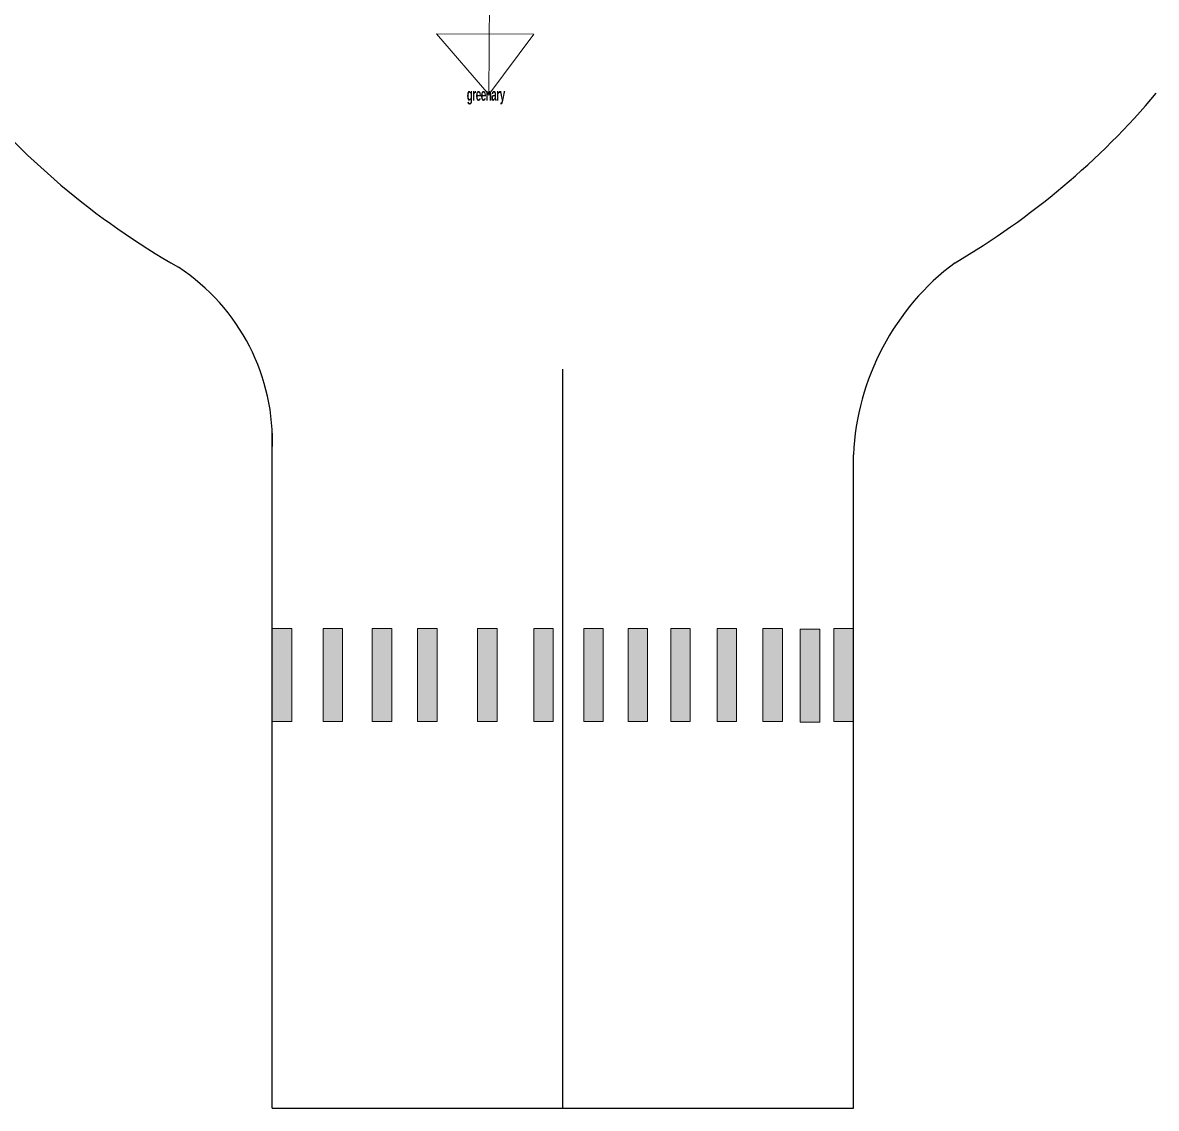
# Model space of a CAD drawing. Header units: inches. Extents: x -291016 to -124071, y 25078 to 137196.
# Drawn here: x -173863 to -171132, y 38498 to 41113 of the extents above; entities that cross this region are included whole.
import ezdxf

# ---------------------------------------------------------------- set-up
doc = ezdxf.new("R2010")
doc.units = ezdxf.units.IN
doc.header["$MEASUREMENT"] = 0
doc.layers.add('DOOR', color=112, linetype='Continuous', lineweight=20)
doc.layers.add('WALL SEC', color=7, linetype='Continuous', lineweight=50)

msp = doc.modelspace()

# ---------------------------------------------------------------- hatches: boundary and pattern name
at = {"layer": 'DOOR', "linetype": 'Continuous', "ltscale": 0.2}
for points in [[(-173214.4998, 39653.5), (-173261.5207, 39653.5), (-173261.5207, 39430), (-173214.4998, 39430)], [(-173091.9789, 39653.5), (-173138.9998, 39653.5), (-173138.9998, 39430), (-173091.9789, 39430)], [(-172973.4789, 39653.5), (-173020.4998, 39653.5), (-173020.4998, 39430), (-172973.4789, 39430)], [(-172864.4998, 39653.5), (-172911.5207, 39653.5), (-172911.5207, 39430), (-172864.4998, 39430)], [(-172719.9789, 39653.5), (-172766.9998, 39653.5), (-172766.9998, 39430), (-172719.9789, 39430)], [(-172584.4789, 39653.5), (-172631.4998, 39653.5), (-172631.4998, 39430), (-172584.4789, 39430)], [(-172463.9789, 39653.5), (-172510.9998, 39653.5), (-172510.9998, 39430), (-172463.9789, 39430)], [(-172357.4789, 39653.5), (-172404.4998, 39653.5), (-172404.4998, 39430), (-172357.4789, 39430)], [(-172254.4789, 39653.5), (-172301.4998, 39653.5), (-172301.4998, 39430), (-172254.4789, 39430)], [(-172142.958, 39653.5), (-172189.9789, 39653.5), (-172189.9789, 39430), (-172142.958, 39430)], [(-172032.4789, 39653.5), (-172079.4998, 39653.5), (-172079.4998, 39430), (-172032.4789, 39430)], [(-171861.4789, 39653.5), (-171908.4998, 39653.5), (-171908.4998, 39430), (-171861.4789, 39430)], [(-171942.5, 39652), (-171989.5209, 39652), (-171989.5209, 39428.5), (-171942.5, 39428.5)]]:
    msp.add_hatch(color=2, dxfattribs=at).paths.add_polyline_path(points)

# ---------------------------------------------------------------- linework, layer by layer
at = {"color": 1}
for p, q in [((-172561.5207, 38498), (-172561.5207, 40278.659)), ((-173261.5207, 38498), (-173261.5207, 40126.5466)), ((-171861.5207, 38498), (-171861.5207, 40072.5))]:
    msp.add_line(p, q, dxfattribs=at)
msp.add_line((-173261.5207, 38498), (-171861.5207, 38498))
for start, end in [(219.1166774, 240.3242598), (300.3494539, 319.869571)]:
    msp.add_arc((-172561.5207, 42148.6158), 1869.9568, start, end)
at = {"color": 3}
for centre, radius, start, end in [((-171250.0187, 40044.7529), 612.1312, 126.7979993, 177.4019697), ((-173761.9588, 40105.0233), 500.9008, 357.5372857, 56.7501183)]:
    msp.add_arc(centre, radius, start, end, dxfattribs=at)
at = {"layer": 'DOOR', "color": 2, "linetype": 'Continuous', "ltscale": 0.2}
for p, q in [((-172736.6155, 41423.0567), (-172739.9998, 40938)), ((-172739.9859, 40939.993), (-172865.4998, 41086)), ((-172865.4998, 41086), (-172630.9956, 41085.141)), ((-172630.9956, 41085.141), (-172739.9859, 40939.993))]:
    msp.add_line(p, q, dxfattribs=at)
for points in [[(-173261.5207, 39653.5), (-173214.4998, 39653.5), (-173214.4998, 39430), (-173261.5207, 39430)], [(-173138.9998, 39653.5), (-173091.9789, 39653.5), (-173091.9789, 39430), (-173138.9998, 39430)], [(-173020.4998, 39653.5), (-172973.4789, 39653.5), (-172973.4789, 39430), (-173020.4998, 39430)], [(-172911.5207, 39653.5), (-172864.4998, 39653.5), (-172864.4998, 39430), (-172911.5207, 39430)], [(-172766.9998, 39653.5), (-172719.9789, 39653.5), (-172719.9789, 39430), (-172766.9998, 39430)], [(-172631.4998, 39653.5), (-172584.4789, 39653.5), (-172584.4789, 39430), (-172631.4998, 39430)], [(-172510.9998, 39653.5), (-172463.9789, 39653.5), (-172463.9789, 39430), (-172510.9998, 39430)], [(-172404.4998, 39653.5), (-172357.4789, 39653.5), (-172357.4789, 39430), (-172404.4998, 39430)], [(-172301.4998, 39653.5), (-172254.4789, 39653.5), (-172254.4789, 39430), (-172301.4998, 39430)], [(-172189.9789, 39653.5), (-172142.958, 39653.5), (-172142.958, 39430), (-172189.9789, 39430)], [(-172079.4998, 39653.5), (-172032.4789, 39653.5), (-172032.4789, 39430), (-172079.4998, 39430)], [(-171908.4998, 39653.5), (-171861.4789, 39653.5), (-171861.4789, 39430), (-171908.4998, 39430)], [(-171989.5209, 39652), (-171942.5, 39652), (-171942.5, 39428.5), (-171989.5209, 39428.5)]]:
    msp.add_lwpolyline(points, close=True, dxfattribs=at)

# ---------------------------------------------------------------- texts
at = {"layer": 'WALL SEC', "linetype": 'Continuous', "ltscale": 0.2, "insert": (-172792.9998, 40955.2018), "char_height": 30, "width": 257.58934, "attachment_point": 1}
msp.add_mtext('{\\fTechnicBold|b0|i0|c2|p2;\\W0.7;\\T0.9;greenary}', dxfattribs=at)

doc.saveas('drawing.dxf')
